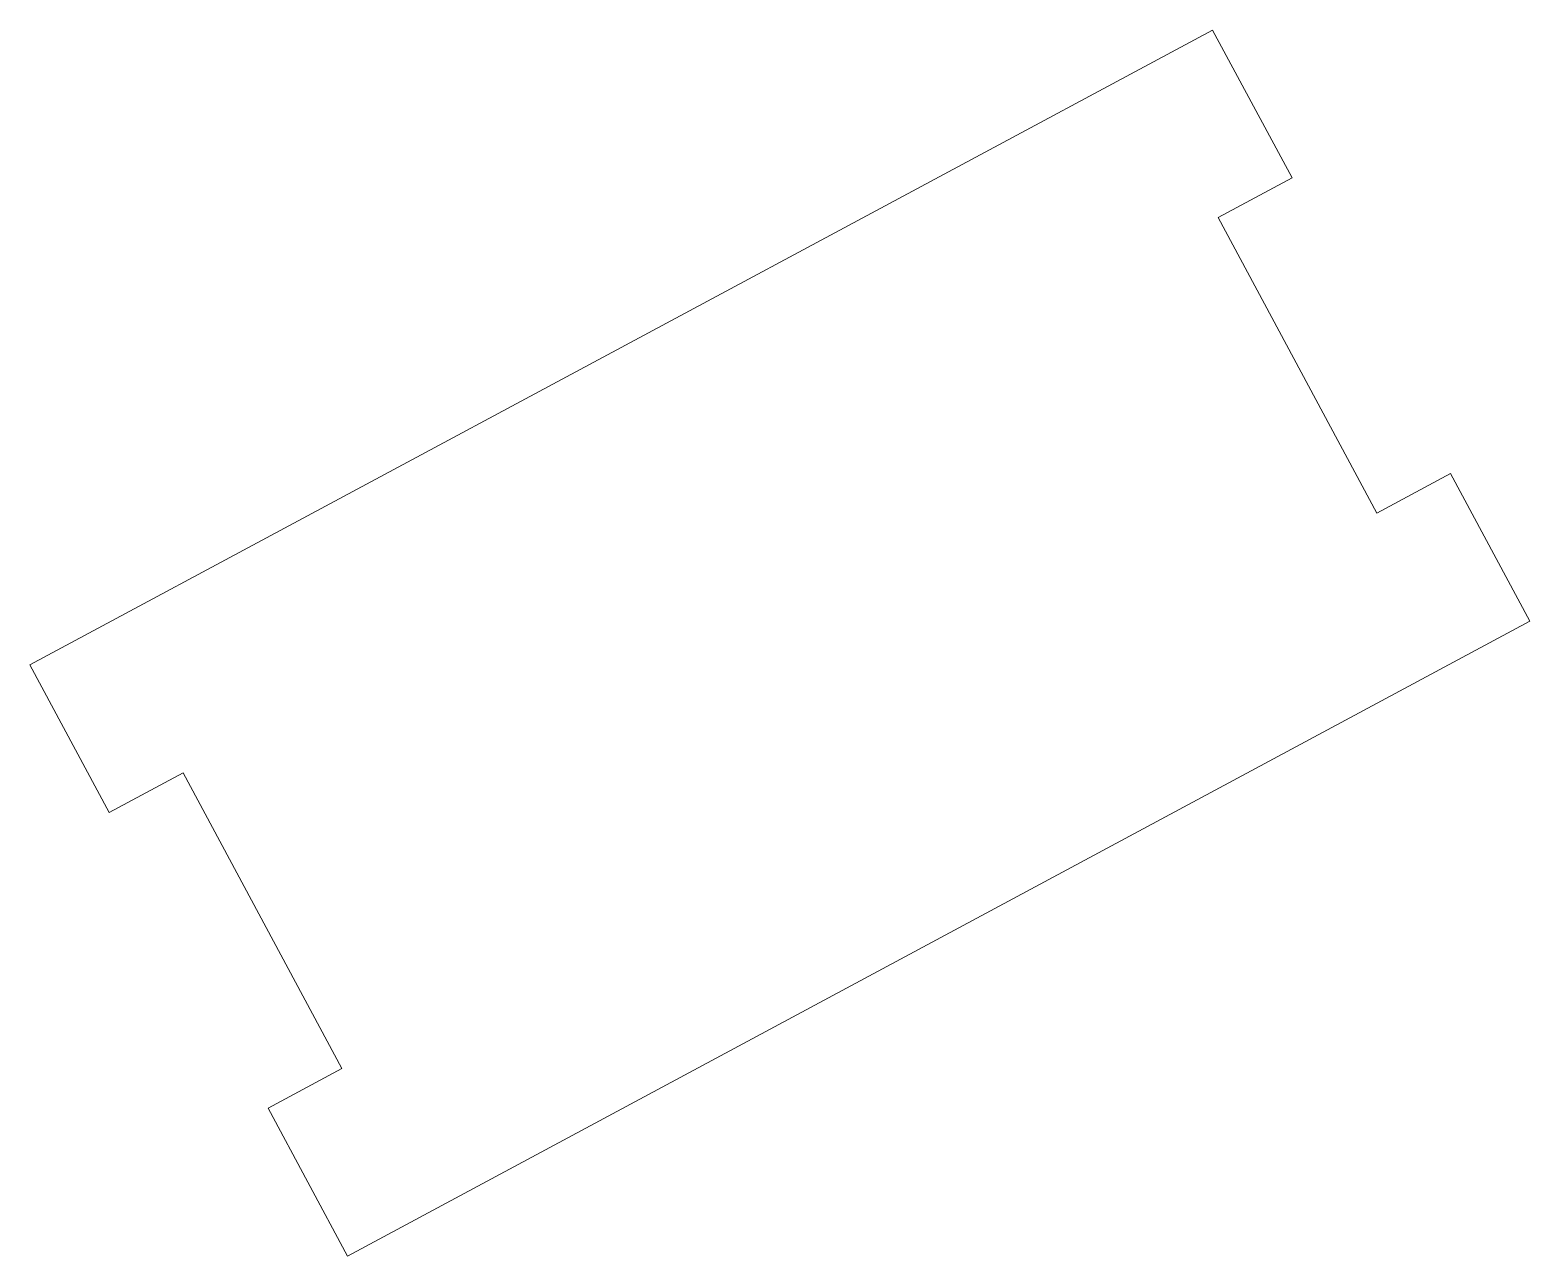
# Model space of a CAD drawing. Header units: inches. Extents: x -4 to -1.77, y 6.58 to 8.4.
import ezdxf

# ---------------------------------------------------------------- set-up
doc = ezdxf.new("R2010")
doc.units = ezdxf.units.IN
doc.header["$MEASUREMENT"] = 0

msp = doc.modelspace()

# ---------------------------------------------------------------- linework, layer by layer
at = {"color": 7, "linetype": 'Continuous', "lineweight": 15}
for p, q in [((-2.2407, 8.4042), (-4.0029, 7.4584)), ((-2.2407, 8.4042), (-2.1224, 8.1839)), ((-2.1224, 8.1839), (-2.2326, 8.1248)), ((-2.2326, 8.1248), (-1.9961, 7.6843)), ((-1.9961, 7.6843), (-1.886, 7.7434)), ((-1.886, 7.7434), (-1.7678, 7.5231)), ((-1.7678, 7.5231), (-3.53, 6.5773)), ((-4.0029, 7.4584), (-3.8847, 7.2381)), ((-3.7745, 7.2973), (-3.8847, 7.2381)), ((-3.5381, 6.8567), (-3.7745, 7.2973)), ((-3.6482, 6.7976), (-3.5381, 6.8567)), ((-3.6482, 6.7976), (-3.53, 6.5773))]:
    msp.add_line(p, q, dxfattribs=at)

doc.saveas('drawing.dxf')
